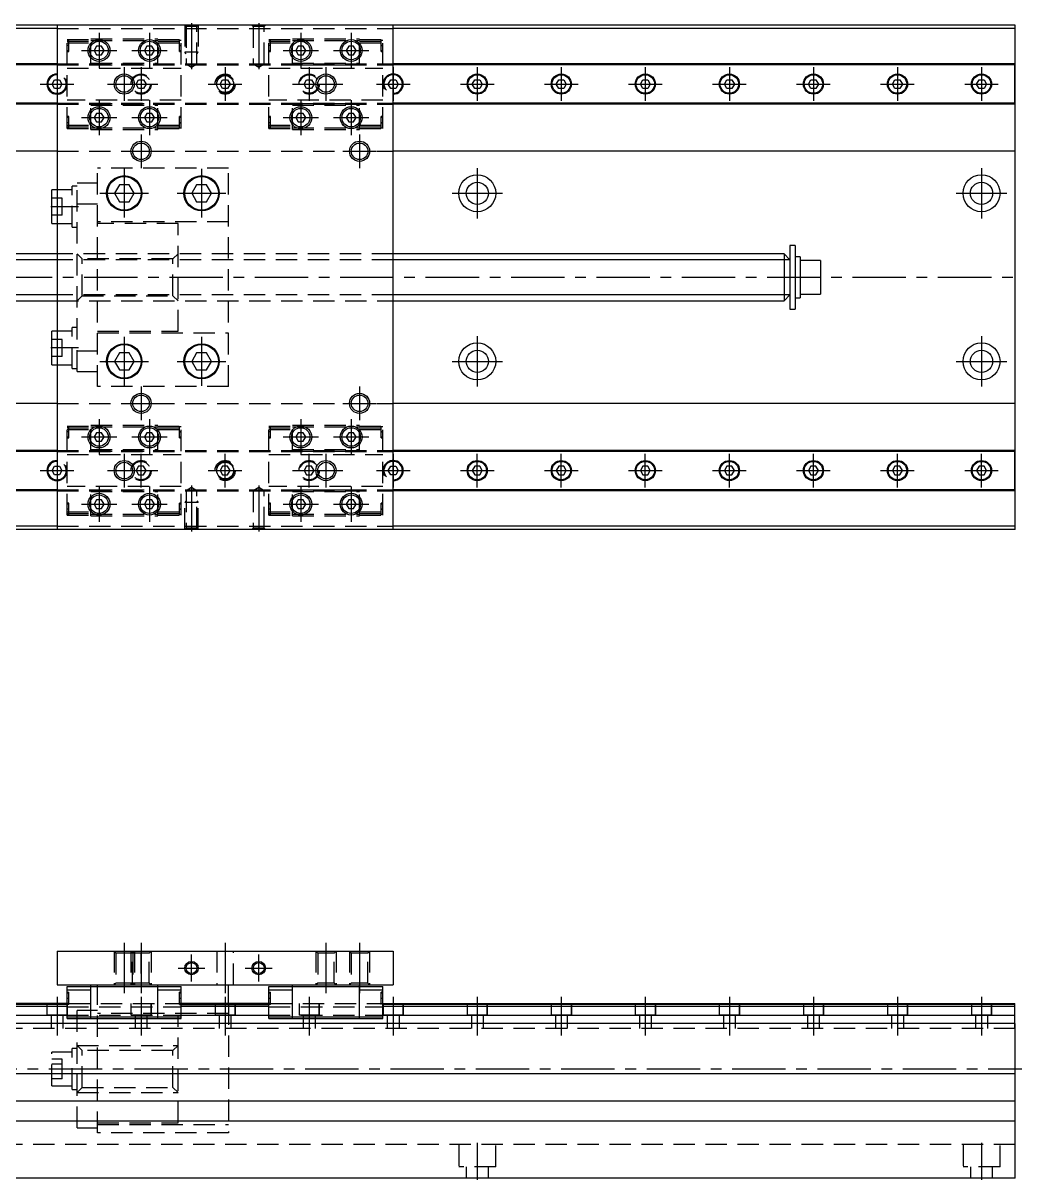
# Model space of a CAD drawing. Extents: x -2 to 808, y -8 to 361.
# Drawn here: x 511 to 808, y 17 to 361.1 of the extents above; entities that cross this region are included whole.
import ezdxf

# ---------------------------------------------------------------- set-up
doc = ezdxf.new("R2010")
doc.units = 0
doc.header["$LTSCALE"] = 0.5
doc.linetypes.add('CENTER', pattern=[50.8, 31.75, -6.35, 6.35, -6.35])
doc.linetypes.add('DASHED', pattern=[19.05, 12.7, -6.35])
for name, color, linetype in [('MSM_CENTER', 1, 'CENTER'), ('MSM_CONTINUOUS', 7, 'CONTINUOUS'), ('MSM_DASHED', 4, 'DASHED'), ('MSM_NARROW', 5, 'CONTINUOUS')]:
    doc.layers.add(name, color=color, linetype=linetype)

msp = doc.modelspace()

# ---------------------------------------------------------------- linework, layer by layer
at = {"layer": 'MSM_CENTER'}
for p, q in [((533.54, 358.27), (533.54, 347.77)), ((548.54, 358.27), (548.54, 347.77)), ((561.04, 361.14), (561.04, 347.46)), ((581.04, 361.14), (581.04, 347.46)), ((593.54, 358.27), (593.54, 347.77)), ((608.54, 358.27), (608.54, 347.77)), ((524.62, 354.52), (524.07, 354.52)), ((558.02, 354.52), (557.47, 354.52)), ((584.62, 354.52), (584.07, 354.52)), ((618.02, 354.52), (617.47, 354.52)), ((528.29, 353.02), (538.79, 353.02)), ((543.29, 353.02), (553.79, 353.02)), ((588.29, 353.02), (598.79, 353.02)), ((603.29, 353.02), (613.79, 353.02)), ((521.04, 348.02), (521.04, 338.02)), ((541.04, 348.02), (541.04, 338.02)), ((546.04, 348.02), (546.04, 338.02)), ((571.04, 348.02), (571.04, 338.02)), ((596.04, 348.02), (596.04, 338.02)), ((601.04, 348.02), (601.04, 338.02)), ((621.04, 348.02), (621.04, 338.02)), ((646.04, 348.02), (646.04, 338.02)), ((671.04, 348.02), (671.04, 338.02)), ((696.04, 348.02), (696.04, 338.02)), ((721.04, 348.02), (721.04, 338.02)), ((746.04, 348.02), (746.04, 338.02)), ((771.04, 348.02), (771.04, 338.02)), ((796.04, 348.02), (796.04, 338.02)), ((516.04, 343.02), (526.04, 343.02)), ((536.04, 343.02), (551.04, 343.02)), ((566.04, 343.02), (576.04, 343.02)), ((591.04, 343.02), (606.04, 343.02)), ((616.04, 343.02), (626.04, 343.02)), ((641.04, 343.02), (651.04, 343.02)), ((666.04, 343.02), (676.04, 343.02)), ((691.04, 343.02), (701.04, 343.02)), ((716.04, 343.02), (726.04, 343.02)), ((741.04, 343.02), (751.04, 343.02)), ((766.04, 343.02), (776.04, 343.02)), ((791.04, 343.02), (801.04, 343.02)), ((533.54, 338.27), (533.54, 327.77)), ((548.54, 338.27), (548.54, 327.77)), ((593.54, 338.27), (593.54, 327.77)), ((608.54, 338.27), (608.54, 327.77)), ((524.62, 331.52), (524.07, 331.52)), ((528.29, 333.02), (538.79, 333.02)), ((543.29, 333.02), (553.79, 333.02)), ((558.02, 331.52), (557.47, 331.52)), ((584.62, 331.52), (584.07, 331.52)), ((588.29, 333.02), (598.79, 333.02)), ((603.29, 333.02), (613.79, 333.02)), ((618.02, 331.52), (617.47, 331.52)), ((546.04, 328.02), (546.04, 318.02)), ((611.04, 328.02), (611.04, 318.02)), ((541.04, 323.02), (551.04, 323.02)), ((606.04, 323.02), (616.04, 323.02)), ((541.04, 317.77), (541.04, 303.27)), ((564.04, 317.77), (564.04, 303.27)), ((646.04, 318.02), (646.04, 303.02)), ((796.04, 318.02), (796.04, 303.02)), ((533.79, 310.52), (548.29, 310.52)), ((556.79, 310.52), (571.29, 310.52)), ((638.54, 310.52), (653.54, 310.52)), ((788.54, 310.52), (803.54, 310.52)), ((527.42, 306.52), (519.17, 306.52)), ((224.29, 285.52), (808.04, 285.52)), ((541.04, 267.77), (541.04, 253.27)), ((564.04, 267.77), (564.04, 253.27)), ((646.04, 268.02), (646.04, 253.02)), ((796.04, 268.02), (796.04, 253.02)), ((527.42, 264.52), (519.17, 264.52)), ((533.79, 260.52), (548.29, 260.52)), ((556.79, 260.52), (571.29, 260.52)), ((638.54, 260.52), (653.54, 260.52)), ((788.54, 260.52), (803.54, 260.52)), ((546.04, 253.02), (546.04, 243.02)), ((611.04, 253.02), (611.04, 243.02)), ((541.04, 248.02), (551.04, 248.02)), ((606.04, 248.02), (616.04, 248.02)), ((533.54, 243.27), (533.54, 232.77)), ((548.54, 243.27), (548.54, 232.77)), ((593.54, 243.27), (593.54, 232.77)), ((608.54, 243.27), (608.54, 232.77)), ((524.62, 239.52), (524.07, 239.52)), ((528.29, 238.02), (538.79, 238.02)), ((543.29, 238.02), (553.79, 238.02)), ((558.02, 239.52), (557.47, 239.52)), ((584.62, 239.52), (584.07, 239.52)), ((588.29, 238.02), (598.79, 238.02)), ((603.29, 238.02), (613.79, 238.02)), ((618.02, 239.52), (617.47, 239.52)), ((521.04, 233.02), (521.04, 223.02)), ((541.04, 233.02), (541.04, 223.02)), ((546.04, 223.02), (546.04, 233.02)), ((571.04, 223.02), (571.04, 233.02)), ((596.04, 223.02), (596.04, 233.02)), ((601.04, 233.02), (601.04, 223.02)), ((621.04, 233.02), (621.04, 223.02)), ((646.04, 223.02), (646.04, 233.02)), ((671.04, 223.02), (671.04, 233.02)), ((696.04, 223.02), (696.04, 233.02)), ((721.04, 223.02), (721.04, 233.02)), ((746.04, 223.02), (746.04, 233.02)), ((771.04, 223.02), (771.04, 233.02)), ((796.04, 223.02), (796.04, 233.02)), ((516.04, 228.02), (526.04, 228.02)), ((536.04, 228.02), (551.04, 228.02)), ((566.04, 228.02), (576.04, 228.02)), ((591.04, 228.02), (606.04, 228.02)), ((616.04, 228.02), (626.04, 228.02)), ((641.04, 228.02), (651.04, 228.02)), ((666.04, 228.02), (676.04, 228.02)), ((691.04, 228.02), (701.04, 228.02)), ((716.04, 228.02), (726.04, 228.02)), ((741.04, 228.02), (751.04, 228.02)), ((766.04, 228.02), (776.04, 228.02)), ((791.04, 228.02), (801.04, 228.02)), ((533.54, 223.27), (533.54, 212.77)), ((548.54, 223.27), (548.54, 212.77)), ((561.04, 223.58), (561.04, 209.9)), ((581.04, 223.58), (581.04, 209.9)), ((593.54, 223.27), (593.54, 212.77)), ((608.54, 223.27), (608.54, 212.77)), ((528.29, 218.02), (538.79, 218.02)), ((543.29, 218.02), (553.79, 218.02)), ((588.29, 218.02), (598.79, 218.02)), ((603.29, 218.02), (613.79, 218.02)), ((524.62, 216.52), (524.07, 216.52)), ((558.02, 216.52), (557.47, 216.52)), ((584.62, 216.52), (584.07, 216.52)), ((618.02, 216.52), (617.47, 216.52)), ((541.04, 87.5), (541.04, 72.5)), ((546.04, 87.5), (546.04, 72.5)), ((571.04, 87.5), (571.04, 72.5)), ((601.04, 87.5), (601.04, 72.5)), ((611.04, 87.5), (611.04, 72.5)), ((561.04, 76), (561.04, 84)), ((581.04, 76), (581.04, 84)), ((557.04, 80), (565.04, 80)), ((577.04, 80), (585.04, 80)), ((521.04, 71.5), (521.04, 60)), ((524.62, 71), (524.07, 71)), ((546.04, 71.5), (546.04, 60)), ((558.02, 71), (557.47, 71)), ((571.04, 71.5), (571.04, 60)), ((584.62, 71), (584.07, 71)), ((596.04, 71.5), (596.04, 60)), ((618.02, 71), (617.47, 71)), ((621.04, 71.5), (621.04, 60)), ((646.04, 71.5), (646.04, 60)), ((671.04, 71.5), (671.04, 60)), ((696.04, 71.5), (696.04, 60)), ((721.04, 71.5), (721.04, 60)), ((746.04, 71.5), (746.04, 60)), ((771.04, 71.5), (771.04, 60)), ((796.04, 71.5), (796.04, 60)), ((264.64, 50), (808.04, 50)), ((646.04, 28), (646.04, 17)), ((796.04, 28), (796.04, 17))]:
    msp.add_line(p, q, dxfattribs=at)
at = {"layer": 'MSM_CONTINUOUS'}
for p, q in [((521.04, 359.52), (336.04, 359.52)), ((806.04, 360.52), (336.09, 360.52)), ((521.04, 360.52), (521.04, 210.52)), ((621.04, 210.52), (621.04, 360.52)), ((806.04, 359.52), (621.04, 359.52)), ((806.04, 210.52), (806.04, 360.52)), ((532.8, 354.3), (532.06, 353.02)), ((532.06, 353.02), (532.8, 351.74)), ((534.28, 354.3), (532.8, 354.3)), ((532.8, 351.74), (534.28, 351.74)), ((535.02, 353.02), (534.28, 354.3)), ((534.28, 351.74), (535.02, 353.02)), ((547.8, 354.3), (547.06, 353.02)), ((547.06, 353.02), (547.8, 351.74)), ((549.28, 354.3), (547.8, 354.3)), ((547.8, 351.74), (549.28, 351.74)), ((550.02, 353.02), (549.28, 354.3)), ((549.28, 351.74), (550.02, 353.02)), ((592.8, 354.3), (592.06, 353.02)), ((592.06, 353.02), (592.8, 351.74)), ((594.28, 354.3), (592.8, 354.3)), ((592.8, 351.74), (594.28, 351.74)), ((595.02, 353.02), (594.28, 354.3)), ((594.28, 351.74), (595.02, 353.02)), ((607.8, 354.3), (607.06, 353.02)), ((607.06, 353.02), (607.8, 351.74)), ((609.28, 354.3), (607.8, 354.3)), ((607.8, 351.74), (609.28, 351.74)), ((610.02, 353.02), (609.28, 354.3)), ((609.28, 351.74), (610.02, 353.02)), ((521.04, 349.02), (336.04, 349.02)), ((521.04, 348.72), (336.04, 348.72)), ((806.04, 349.02), (621.04, 349.02)), ((805.99, 348.72), (621.04, 348.72)), ((805.99, 337.02), (805.99, 349.02)), ((519.56, 343.02), (520.3, 344.3)), ((520.3, 344.3), (521.04, 344.3)), ((569.56, 343.02), (570.3, 344.3)), ((570.3, 344.3), (571.78, 344.3)), ((571.78, 344.3), (572.52, 343.02)), ((621.04, 344.3), (621.78, 344.3)), ((621.78, 344.3), (622.52, 343.02)), ((644.56, 343.02), (645.3, 344.3)), ((645.3, 344.3), (646.78, 344.3)), ((646.78, 344.3), (647.52, 343.02)), ((669.56, 343.02), (670.3, 344.3)), ((670.3, 344.3), (671.78, 344.3)), ((671.78, 344.3), (672.52, 343.02)), ((694.56, 343.02), (695.3, 344.3)), ((695.3, 344.3), (696.78, 344.3)), ((696.78, 344.3), (697.52, 343.02)), ((719.56, 343.02), (720.3, 344.3)), ((720.3, 344.3), (721.78, 344.3)), ((721.78, 344.3), (722.52, 343.02)), ((744.56, 343.02), (745.3, 344.3)), ((745.3, 344.3), (746.78, 344.3)), ((746.78, 344.3), (747.52, 343.02)), ((769.56, 343.02), (770.3, 344.3)), ((770.3, 344.3), (771.78, 344.3)), ((771.78, 344.3), (772.52, 343.02)), ((794.56, 343.02), (795.3, 344.3)), ((795.3, 344.3), (796.78, 344.3)), ((796.78, 344.3), (797.52, 343.02)), ((520.3, 341.74), (519.56, 343.02)), ((521.04, 341.74), (520.3, 341.74)), ((570.3, 341.74), (569.56, 343.02)), ((571.78, 341.74), (570.3, 341.74)), ((572.52, 343.02), (571.78, 341.74)), ((621.78, 341.74), (621.04, 341.74)), ((622.52, 343.02), (621.78, 341.74)), ((645.3, 341.74), (644.56, 343.02)), ((646.78, 341.74), (645.3, 341.74)), ((647.52, 343.02), (646.78, 341.74)), ((670.3, 341.74), (669.56, 343.02)), ((671.78, 341.74), (670.3, 341.74)), ((672.52, 343.02), (671.78, 341.74)), ((695.3, 341.74), (694.56, 343.02)), ((696.78, 341.74), (695.3, 341.74)), ((697.52, 343.02), (696.78, 341.74)), ((720.3, 341.74), (719.56, 343.02)), ((721.78, 341.74), (720.3, 341.74)), ((722.52, 343.02), (721.78, 341.74)), ((745.3, 341.74), (744.56, 343.02)), ((746.78, 341.74), (745.3, 341.74)), ((747.52, 343.02), (746.78, 341.74)), ((770.3, 341.74), (769.56, 343.02)), ((771.78, 341.74), (770.3, 341.74)), ((772.52, 343.02), (771.78, 341.74)), ((795.3, 341.74), (794.56, 343.02)), ((796.78, 341.74), (795.3, 341.74)), ((797.52, 343.02), (796.78, 341.74)), ((521.04, 337.32), (336.04, 337.32)), ((805.99, 337.32), (621.04, 337.32)), ((521.04, 337.02), (336.04, 337.02)), ((532.8, 334.3), (532.06, 333.02)), ((534.28, 334.3), (532.8, 334.3)), ((535.02, 333.02), (534.28, 334.3)), ((547.8, 334.3), (547.06, 333.02)), ((549.28, 334.3), (547.8, 334.3)), ((550.02, 333.02), (549.28, 334.3)), ((592.8, 334.3), (592.06, 333.02)), ((594.28, 334.3), (592.8, 334.3)), ((595.02, 333.02), (594.28, 334.3)), ((607.8, 334.3), (607.06, 333.02)), ((609.28, 334.3), (607.8, 334.3)), ((610.02, 333.02), (609.28, 334.3)), ((805.99, 337.02), (621.04, 337.02)), ((532.06, 333.02), (532.8, 331.74)), ((532.8, 331.74), (534.28, 331.74)), ((534.28, 331.74), (535.02, 333.02)), ((547.06, 333.02), (547.8, 331.74)), ((547.8, 331.74), (549.28, 331.74)), ((549.28, 331.74), (550.02, 333.02)), ((592.06, 333.02), (592.8, 331.74)), ((592.8, 331.74), (594.28, 331.74)), ((594.28, 331.74), (595.02, 333.02)), ((607.06, 333.02), (607.8, 331.74)), ((607.8, 331.74), (609.28, 331.74)), ((609.28, 331.74), (610.02, 333.02)), ((521.04, 323.02), (336.04, 323.02)), ((806.04, 323.02), (621.04, 323.02)), ((519.54, 301.52), (519.54, 311.52)), ((521.04, 311.52), (519.54, 311.52)), ((539.58, 313.06), (538.11, 310.52)), ((538.11, 310.52), (539.58, 307.98)), ((542.51, 313.06), (539.58, 313.06)), ((543.97, 310.52), (542.51, 313.06)), ((542.51, 307.98), (543.97, 310.52)), ((562.58, 313.06), (561.11, 310.52)), ((561.11, 310.52), (562.58, 307.98)), ((565.51, 313.06), (562.58, 313.06)), ((566.97, 310.52), (565.51, 313.06)), ((565.51, 307.98), (566.97, 310.52)), ((539.58, 307.98), (542.51, 307.98)), ((562.58, 307.98), (565.51, 307.98)), ((519.54, 301.52), (521.04, 301.52)), ((739.04, 295.02), (739.04, 276.02)), ((740.64, 295.02), (739.04, 295.02)), ((740.64, 295.02), (740.64, 276.02)), ((521.04, 292.52), (336.04, 292.52)), ((737.29, 292.52), (621.04, 292.52)), ((739.04, 290.77), (737.29, 292.52)), ((737.29, 292.52), (737.29, 278.52)), ((742.14, 291.62), (740.64, 291.62)), ((742.14, 291.62), (742.14, 279.42)), ((748.14, 290.52), (742.14, 290.52)), ((748.14, 290.52), (748.14, 280.52)), ((737.29, 278.52), (739.04, 280.27)), ((740.64, 279.42), (742.14, 279.42)), ((742.14, 280.52), (748.14, 280.52)), ((336.04, 278.52), (521.04, 278.52)), ((621.04, 278.52), (737.29, 278.52)), ((739.04, 276.02), (740.64, 276.02)), ((521.04, 269.52), (519.54, 269.52)), ((519.54, 259.52), (519.54, 269.52)), ((539.58, 263.06), (538.11, 260.52)), ((542.51, 263.06), (539.58, 263.06)), ((543.97, 260.52), (542.51, 263.06)), ((562.58, 263.06), (561.11, 260.52)), ((565.51, 263.06), (562.58, 263.06)), ((566.97, 260.52), (565.51, 263.06)), ((519.54, 259.52), (521.04, 259.52)), ((538.11, 260.52), (539.58, 257.98)), ((542.51, 257.98), (543.97, 260.52)), ((561.11, 260.52), (562.58, 257.98)), ((565.51, 257.98), (566.97, 260.52)), ((539.58, 257.98), (542.51, 257.98)), ((562.58, 257.98), (565.51, 257.98)), ((521.04, 248.02), (336.04, 248.02)), ((806.04, 248.02), (621.04, 248.02)), ((532.8, 239.3), (532.06, 238.02)), ((532.06, 238.02), (532.8, 236.74)), ((534.28, 239.3), (532.8, 239.3)), ((535.02, 238.02), (534.28, 239.3)), ((534.28, 236.74), (535.02, 238.02)), ((547.8, 239.3), (547.06, 238.02)), ((547.06, 238.02), (547.8, 236.74)), ((549.28, 239.3), (547.8, 239.3)), ((550.02, 238.02), (549.28, 239.3)), ((549.28, 236.74), (550.02, 238.02)), ((592.8, 239.3), (592.06, 238.02)), ((592.06, 238.02), (592.8, 236.74)), ((594.28, 239.3), (592.8, 239.3)), ((595.02, 238.02), (594.28, 239.3)), ((594.28, 236.74), (595.02, 238.02)), ((607.8, 239.3), (607.06, 238.02)), ((607.06, 238.02), (607.8, 236.74)), ((609.28, 239.3), (607.8, 239.3)), ((610.02, 238.02), (609.28, 239.3)), ((609.28, 236.74), (610.02, 238.02)), ((521.04, 234.02), (336.04, 234.02)), ((532.8, 236.74), (534.28, 236.74)), ((547.8, 236.74), (549.28, 236.74)), ((592.8, 236.74), (594.28, 236.74)), ((607.8, 236.74), (609.28, 236.74)), ((805.99, 234.02), (621.04, 234.02)), ((805.99, 222.02), (805.99, 234.02)), ((521.04, 233.72), (336.04, 233.72)), ((805.99, 233.72), (621.04, 233.72)), ((519.56, 228.02), (520.3, 229.3)), ((520.3, 226.74), (519.56, 228.02)), ((520.3, 229.3), (521.04, 229.3)), ((570.3, 229.3), (569.56, 228.02)), ((569.56, 228.02), (570.3, 226.74)), ((571.78, 229.3), (570.3, 229.3)), ((572.52, 228.02), (571.78, 229.3)), ((571.78, 226.74), (572.52, 228.02)), ((621.04, 229.3), (621.78, 229.3)), ((621.78, 229.3), (622.52, 228.02)), ((622.52, 228.02), (621.78, 226.74)), ((645.3, 229.3), (644.56, 228.02)), ((644.56, 228.02), (645.3, 226.74)), ((646.78, 229.3), (645.3, 229.3)), ((647.52, 228.02), (646.78, 229.3)), ((646.78, 226.74), (647.52, 228.02)), ((670.3, 229.3), (669.56, 228.02)), ((669.56, 228.02), (670.3, 226.74)), ((671.78, 229.3), (670.3, 229.3)), ((672.52, 228.02), (671.78, 229.3)), ((671.78, 226.74), (672.52, 228.02)), ((695.3, 229.3), (694.56, 228.02)), ((694.56, 228.02), (695.3, 226.74)), ((696.78, 229.3), (695.3, 229.3)), ((697.52, 228.02), (696.78, 229.3)), ((696.78, 226.74), (697.52, 228.02)), ((720.3, 229.3), (719.56, 228.02)), ((719.56, 228.02), (720.3, 226.74)), ((721.78, 229.3), (720.3, 229.3)), ((722.52, 228.02), (721.78, 229.3)), ((721.78, 226.74), (722.52, 228.02)), ((745.3, 229.3), (744.56, 228.02)), ((744.56, 228.02), (745.3, 226.74)), ((746.78, 229.3), (745.3, 229.3)), ((747.52, 228.02), (746.78, 229.3)), ((746.78, 226.74), (747.52, 228.02)), ((770.3, 229.3), (769.56, 228.02)), ((769.56, 228.02), (770.3, 226.74)), ((771.78, 229.3), (770.3, 229.3)), ((772.52, 228.02), (771.78, 229.3)), ((771.78, 226.74), (772.52, 228.02)), ((795.3, 229.3), (794.56, 228.02)), ((794.56, 228.02), (795.3, 226.74)), ((796.78, 229.3), (795.3, 229.3)), ((797.52, 228.02), (796.78, 229.3)), ((796.78, 226.74), (797.52, 228.02)), ((521.04, 226.74), (520.3, 226.74)), ((570.3, 226.74), (571.78, 226.74)), ((621.78, 226.74), (621.04, 226.74)), ((645.3, 226.74), (646.78, 226.74)), ((670.3, 226.74), (671.78, 226.74)), ((695.3, 226.74), (696.78, 226.74)), ((720.3, 226.74), (721.78, 226.74)), ((745.3, 226.74), (746.78, 226.74)), ((770.3, 226.74), (771.78, 226.74)), ((795.3, 226.74), (796.78, 226.74)), ((521.04, 222.32), (336.04, 222.32)), ((521.04, 222.02), (336.04, 222.02)), ((805.99, 222.32), (621.04, 222.32)), ((806.04, 222.02), (621.04, 222.02)), ((532.8, 219.3), (532.06, 218.02)), ((532.06, 218.02), (532.8, 216.74)), ((534.28, 219.3), (532.8, 219.3)), ((535.02, 218.02), (534.28, 219.3)), ((534.28, 216.74), (535.02, 218.02)), ((547.8, 219.3), (547.06, 218.02)), ((547.06, 218.02), (547.8, 216.74)), ((549.28, 219.3), (547.8, 219.3)), ((550.02, 218.02), (549.28, 219.3)), ((549.28, 216.74), (550.02, 218.02)), ((592.8, 219.3), (592.06, 218.02)), ((592.06, 218.02), (592.8, 216.74)), ((594.28, 219.3), (592.8, 219.3)), ((595.02, 218.02), (594.28, 219.3)), ((594.28, 216.74), (595.02, 218.02)), ((607.8, 219.3), (607.06, 218.02)), ((607.06, 218.02), (607.8, 216.74)), ((609.28, 219.3), (607.8, 219.3)), ((610.02, 218.02), (609.28, 219.3)), ((609.28, 216.74), (610.02, 218.02)), ((532.8, 216.74), (534.28, 216.74)), ((547.8, 216.74), (549.28, 216.74)), ((592.8, 216.74), (594.28, 216.74)), ((607.8, 216.74), (609.28, 216.74)), ((521.04, 211.52), (336.04, 211.52)), ((806.04, 210.52), (336.09, 210.52)), ((806.04, 211.52), (621.04, 211.52)), ((521.04, 85), (521.04, 75)), ((521.04, 85), (621.04, 85)), ((621.04, 85), (621.04, 75)), ((521.04, 75), (621.04, 75)), ((524.09, 74.5), (557.99, 74.5)), ((524.09, 65), (524.09, 74.5)), ((524.09, 73.5), (531.09, 73.5)), ((524.09, 72.8), (524.59, 72.8)), ((524.59, 72.5), (524.09, 72.5)), ((524.59, 69.2), (524.59, 72.8)), ((531.09, 65), (531.09, 75)), ((550.99, 65), (550.99, 75)), ((550.99, 73.5), (557.99, 73.5)), ((557.49, 69.2), (557.49, 72.8)), ((557.99, 72.8), (557.49, 72.8)), ((557.99, 72.5), (557.49, 72.5)), ((557.99, 65), (557.99, 74.5)), ((572.04, 69.5), (572.04, 75)), ((584.09, 65), (584.09, 74.5)), ((584.09, 74.5), (617.99, 74.5)), ((584.09, 73.5), (591.09, 73.5)), ((584.09, 72.8), (584.59, 72.8)), ((584.59, 72.5), (584.09, 72.5)), ((584.59, 69.2), (584.59, 72.8)), ((591.09, 65), (591.09, 75)), ((610.99, 65), (610.99, 75)), ((610.99, 73.5), (617.99, 73.5)), ((617.99, 72.8), (617.49, 72.8)), ((617.49, 69.2), (617.49, 72.8)), ((617.99, 72.5), (617.49, 72.5)), ((617.99, 65), (617.99, 74.5)), ((524.59, 69.5), (336.04, 69.5)), ((524.59, 69.2), (336.04, 69.2)), ((524.59, 69.2), (524.09, 69.2)), ((584.59, 69.5), (557.49, 69.5)), ((557.49, 69.2), (584.09, 69.2)), ((557.49, 69.2), (557.99, 69.2)), ((584.59, 69.2), (584.09, 69.2)), ((617.49, 69.5), (805.99, 69.5)), ((805.99, 69.2), (617.99, 69.2)), ((805.99, 63.5), (805.99, 69.5)), ((524.09, 68.55), (336.04, 68.55)), ((524.09, 65.95), (336.04, 65.95)), ((524.09, 65.5), (557.99, 65.5)), ((584.09, 68.55), (557.99, 68.55)), ((584.09, 65.95), (557.99, 65.95)), ((584.09, 65.5), (617.99, 65.5)), ((805.99, 68.55), (617.99, 68.55)), ((805.99, 65.95), (617.99, 65.95)), ((806.04, 63.5), (336.04, 63.5)), ((524.09, 65), (557.99, 65)), ((584.09, 65), (617.99, 65)), ((806.04, 17.5), (806.04, 63.5)), ((806.04, 48.5), (336.04, 48.5)), ((336.04, 40.5), (806.04, 40.5)), ((806.04, 34.5), (336.04, 34.5)), ((806.04, 17.5), (336.04, 17.5))]:
    msp.add_line(p, q, dxfattribs=at)
for centre, radius in [((533.54, 353.02), 3.25), ((533.54, 353.02), 2.75), ((548.54, 353.02), 3.25), ((548.54, 353.02), 2.75), ((593.54, 353.02), 3.25), ((593.54, 353.02), 2.75), ((608.54, 353.02), 3.25), ((608.54, 353.02), 2.75), ((541.04, 343.02), 2.46), ((571.04, 343.02), 2.5), ((601.04, 343.02), 2.46), ((646.04, 343.02), 3), ((646.04, 343.02), 2.75), ((671.04, 343.02), 3), ((671.04, 343.02), 2.75), ((696.04, 343.02), 3), ((696.04, 343.02), 2.75), ((721.04, 343.02), 3), ((721.04, 343.02), 2.75), ((746.04, 343.02), 3), ((746.04, 343.02), 2.75), ((771.04, 343.02), 3), ((771.04, 343.02), 2.75), ((796.04, 343.02), 3), ((796.04, 343.02), 2.75), ((533.54, 333.02), 3.25), ((533.54, 333.02), 2.75), ((548.54, 333.02), 3.25), ((548.54, 333.02), 2.75), ((593.54, 333.02), 3.25), ((593.54, 333.02), 2.75), ((608.54, 333.02), 3.25), ((608.54, 333.02), 2.75), ((546.04, 323.02), 2.46), ((611.04, 323.02), 2.46), ((541.04, 310.52), 5.25), ((541.04, 310.52), 5), ((564.04, 310.52), 5.25), ((564.04, 310.52), 5), ((646.04, 310.52), 5.5), ((646.04, 310.52), 3.3), ((796.04, 310.52), 5.5), ((796.04, 310.52), 3.3), ((541.04, 260.52), 5.25), ((541.04, 260.52), 5), ((564.04, 260.52), 5.25), ((564.04, 260.52), 5), ((646.04, 260.52), 5.5), ((796.04, 260.52), 5.5), ((646.04, 260.52), 3.3), ((796.04, 260.52), 3.3), ((546.04, 248.02), 2.46), ((611.04, 248.02), 2.46), ((533.54, 238.02), 3.25), ((548.54, 238.02), 3.25), ((593.54, 238.02), 3.25), ((608.54, 238.02), 3.25), ((533.54, 238.02), 2.75), ((548.54, 238.02), 2.75), ((593.54, 238.02), 2.75), ((608.54, 238.02), 2.75), ((646.04, 228.02), 3), ((646.04, 228.02), 2.75), ((671.04, 228.02), 3), ((671.04, 228.02), 2.75), ((696.04, 228.02), 3), ((696.04, 228.02), 2.75), ((721.04, 228.02), 3), ((721.04, 228.02), 2.75), ((746.04, 228.02), 3), ((746.04, 228.02), 2.75), ((771.04, 228.02), 3), ((771.04, 228.02), 2.75), ((796.04, 228.02), 3), ((796.04, 228.02), 2.75), ((541.04, 228.02), 2.46), ((571.04, 228.02), 2.5), ((601.04, 228.02), 2.46), ((533.54, 218.02), 3.25), ((533.54, 218.02), 2.75), ((548.54, 218.02), 3.25), ((548.54, 218.02), 2.75), ((593.54, 218.02), 3.25), ((593.54, 218.02), 2.75), ((608.54, 218.02), 3.25), ((608.54, 218.02), 2.75), ((561.04, 80), 1.62), ((581.04, 80), 1.62)]:
    msp.add_circle(centre, radius, dxfattribs=at)
for centre, radius, start, end in [((521.04, 343.02), 3, 90, 270), ((521.04, 343.02), 2.75, 90, 270), ((621.04, 343.02), 3, 270, 90), ((621.04, 343.02), 2.75, 270, 90), ((521.04, 228.02), 3, 90, 270), ((521.04, 228.02), 2.75, 90, 270), ((621.04, 228.02), 3, 270, 90), ((621.04, 228.02), 2.75, 270, 90)]:
    msp.add_arc(centre, radius, start, end, dxfattribs=at)
at = {"layer": 'MSM_DASHED'}
for p, q in [((521.04, 359.52), (621.04, 359.52)), ((559.04, 360.52), (559.42, 360.14)), ((559.04, 360.52), (559.04, 352.52)), ((559.42, 360.14), (559.42, 349.02)), ((562.66, 360.14), (559.42, 360.14)), ((562.66, 360.14), (563.04, 360.52)), ((562.66, 349.02), (562.66, 360.14)), ((563.04, 360.52), (563.04, 352.52)), ((579.04, 360.52), (579.42, 360.14)), ((579.42, 360.14), (579.42, 349.02)), ((582.66, 360.14), (579.42, 360.14)), ((582.66, 360.14), (583.04, 360.52)), ((582.66, 349.02), (582.66, 360.14)), ((524.09, 329.77), (524.09, 356.27)), ((524.09, 356.27), (531.09, 356.27)), ((524.59, 356.02), (524.09, 356.02)), ((524.09, 355.77), (531.09, 355.77)), ((524.09, 355.27), (531.09, 355.27)), ((524.59, 354.52), (524.09, 354.52)), ((524.59, 352.72), (524.59, 356.27)), ((531.09, 356.52), (550.99, 356.52)), ((531.09, 348.77), (531.09, 356.52)), ((531.09, 356.02), (550.99, 356.02)), ((550.99, 348.77), (550.99, 356.52)), ((550.99, 356.27), (557.99, 356.27)), ((550.99, 355.77), (557.99, 355.77)), ((550.99, 355.27), (557.99, 355.27)), ((557.49, 352.72), (557.49, 356.27)), ((557.99, 356.02), (557.49, 356.02)), ((557.49, 354.52), (557.99, 354.52)), ((557.99, 329.77), (557.99, 356.27)), ((584.09, 356.27), (591.09, 356.27)), ((584.09, 329.77), (584.09, 356.27)), ((584.59, 356.02), (584.09, 356.02)), ((584.09, 355.77), (591.09, 355.77)), ((584.09, 355.27), (591.09, 355.27)), ((584.59, 354.52), (584.09, 354.52)), ((584.59, 352.72), (584.59, 356.27)), ((591.09, 356.52), (610.99, 356.52)), ((591.09, 348.77), (591.09, 356.52)), ((591.09, 356.02), (610.99, 356.02)), ((610.99, 348.77), (610.99, 356.52)), ((610.99, 356.27), (617.99, 356.27)), ((610.99, 355.77), (617.99, 355.77)), ((610.99, 355.27), (617.99, 355.27)), ((617.49, 352.72), (617.49, 356.27)), ((617.99, 356.02), (617.49, 356.02)), ((617.49, 354.52), (617.99, 354.52)), ((617.99, 329.77), (617.99, 356.27)), ((524.09, 353.02), (524.59, 353.02)), ((524.09, 352.72), (524.59, 352.72)), ((557.49, 353.02), (557.99, 353.02)), ((557.49, 352.72), (557.99, 352.72)), ((563.04, 352.52), (559.04, 352.52)), ((559.42, 352.02), (559.04, 352.52)), ((562.66, 352.02), (563.04, 352.52)), ((584.09, 353.02), (584.59, 353.02)), ((584.09, 352.72), (584.59, 352.72)), ((617.49, 353.02), (617.99, 353.02)), ((617.49, 352.72), (617.99, 352.72)), ((521.04, 349.02), (621.04, 349.02)), ((521.04, 348.72), (621.04, 348.72)), ((524.09, 347.77), (557.99, 347.77)), ((531.09, 349.27), (550.99, 349.27)), ((531.09, 348.77), (550.99, 348.77)), ((559.42, 349.02), (561.04, 348.09)), ((561.04, 348.09), (562.66, 349.02)), ((579.42, 349.02), (581.04, 348.09)), ((581.04, 348.09), (582.66, 349.02)), ((584.09, 347.77), (617.99, 347.77)), ((591.09, 349.27), (610.99, 349.27)), ((591.09, 348.77), (610.99, 348.77)), ((521.04, 346.17), (521.04, 339.87)), ((521.04, 344.3), (521.78, 344.3)), ((521.78, 344.3), (522.52, 343.02)), ((544.56, 343.02), (545.3, 344.3)), ((545.3, 344.3), (546.78, 344.3)), ((546.78, 344.3), (547.52, 343.02)), ((594.56, 343.02), (595.3, 344.3)), ((595.3, 344.3), (596.78, 344.3)), ((596.78, 344.3), (597.52, 343.02)), ((619.56, 343.02), (620.3, 344.3)), ((620.3, 344.3), (621.04, 344.3)), ((521.78, 341.74), (521.04, 341.74)), ((522.52, 343.02), (521.78, 341.74)), ((545.3, 341.74), (544.56, 343.02)), ((546.78, 341.74), (545.3, 341.74)), ((547.52, 343.02), (546.78, 341.74)), ((595.3, 341.74), (594.56, 343.02)), ((596.78, 341.74), (595.3, 341.74)), ((597.52, 343.02), (596.78, 341.74)), ((620.3, 341.74), (619.56, 343.02)), ((621.04, 341.74), (620.3, 341.74)), ((521.04, 337.32), (621.04, 337.32)), ((557.99, 338.27), (524.09, 338.27)), ((531.09, 337.27), (550.99, 337.27)), ((531.09, 329.52), (531.09, 337.27)), ((550.99, 329.52), (550.99, 337.27)), ((617.99, 338.27), (584.09, 338.27)), ((591.09, 337.27), (610.99, 337.27)), ((591.09, 329.52), (591.09, 337.27)), ((610.99, 329.52), (610.99, 337.27)), ((521.04, 337.02), (621.04, 337.02)), ((531.09, 336.77), (550.99, 336.77)), ((591.09, 336.77), (610.99, 336.77)), ((524.59, 333.32), (524.09, 333.32)), ((524.59, 333.02), (524.09, 333.02)), ((524.59, 331.52), (524.09, 331.52)), ((524.09, 330.77), (531.09, 330.77)), ((524.59, 329.77), (524.59, 333.32)), ((550.99, 330.77), (557.99, 330.77)), ((557.49, 329.77), (557.49, 333.32)), ((557.99, 333.32), (557.49, 333.32)), ((557.99, 333.02), (557.49, 333.02)), ((557.49, 331.52), (557.99, 331.52)), ((584.59, 333.32), (584.09, 333.32)), ((584.59, 333.02), (584.09, 333.02)), ((584.59, 331.52), (584.09, 331.52)), ((584.09, 330.77), (591.09, 330.77)), ((584.59, 329.77), (584.59, 333.32)), ((610.99, 330.77), (617.99, 330.77)), ((617.49, 329.77), (617.49, 333.32)), ((617.99, 333.32), (617.49, 333.32)), ((617.99, 333.02), (617.49, 333.02)), ((617.49, 331.52), (617.99, 331.52)), ((524.09, 330.27), (531.09, 330.27)), ((524.09, 330.02), (524.59, 330.02)), ((524.09, 329.77), (531.09, 329.77)), ((531.09, 330.02), (550.99, 330.02)), ((531.09, 329.52), (550.99, 329.52)), ((550.99, 330.27), (557.99, 330.27)), ((550.99, 329.77), (557.99, 329.77)), ((557.49, 330.02), (557.99, 330.02)), ((584.09, 330.27), (591.09, 330.27)), ((584.09, 330.02), (584.59, 330.02)), ((584.09, 329.77), (591.09, 329.77)), ((591.09, 330.02), (610.99, 330.02)), ((591.09, 329.52), (610.99, 329.52)), ((610.99, 330.27), (617.99, 330.27)), ((610.99, 329.77), (617.99, 329.77)), ((617.49, 330.02), (617.99, 330.02)), ((521.04, 323.02), (621.04, 323.02)), ((572.04, 318.02), (533.04, 318.02)), ((533.04, 253.02), (533.04, 318.02)), ((572.04, 253.02), (572.04, 318.02)), ((533.04, 313.52), (527.04, 313.52)), ((527.04, 257.52), (527.04, 313.52)), ((525.54, 311.52), (521.04, 311.52)), ((525.54, 300.42), (525.54, 312.62)), ((527.04, 312.62), (525.54, 312.62)), ((522.54, 309.06), (519.54, 309.06)), ((522.54, 306.52), (519.54, 306.52)), ((522.54, 303.98), (522.54, 309.06)), ((527.04, 307.38), (533.04, 307.38)), ((522.54, 303.98), (519.54, 303.98)), ((521.04, 301.52), (525.54, 301.52)), ((525.54, 300.42), (527.04, 300.42)), ((572.04, 302.02), (533.04, 302.02)), ((557.04, 301.52), (533.04, 301.52)), ((557.04, 269.52), (557.04, 301.52)), ((621.04, 292.52), (521.04, 292.52)), ((621.04, 290.77), (521.04, 290.77)), ((528.54, 291.02), (527.04, 292.52)), ((555.54, 291.02), (528.54, 291.02)), ((528.54, 280.02), (528.54, 291.02)), ((557.04, 292.52), (555.54, 291.02)), ((555.54, 280.02), (555.54, 291.02)), ((621.04, 280.27), (521.04, 280.27)), ((527.04, 278.52), (528.54, 280.02)), ((528.54, 280.02), (555.54, 280.02)), ((555.54, 280.02), (557.04, 278.52)), ((521.04, 278.52), (621.04, 278.52)), ((525.54, 269.52), (521.04, 269.52)), ((525.54, 258.42), (525.54, 270.62)), ((527.04, 270.62), (525.54, 270.62)), ((533.04, 269.52), (557.04, 269.52)), ((533.04, 269.02), (572.04, 269.02)), ((522.54, 267.06), (519.54, 267.06)), ((522.54, 261.98), (522.54, 267.06)), ((522.54, 264.52), (519.54, 264.52)), ((522.54, 261.98), (519.54, 261.98)), ((527.04, 263.66), (533.04, 263.66)), ((521.04, 259.52), (525.54, 259.52)), ((525.54, 258.42), (527.04, 258.42)), ((527.04, 257.52), (533.04, 257.52)), ((572.04, 253.02), (533.04, 253.02)), ((521.04, 248.02), (621.04, 248.02)), ((524.09, 241.27), (531.09, 241.27)), ((524.09, 214.77), (524.09, 241.27)), ((524.59, 241.02), (524.09, 241.02)), ((524.59, 237.72), (524.59, 241.27)), ((531.09, 241.52), (550.99, 241.52)), ((531.09, 233.77), (531.09, 241.52)), ((531.09, 241.02), (550.99, 241.02)), ((550.99, 233.77), (550.99, 241.52)), ((550.99, 241.27), (557.99, 241.27)), ((557.49, 237.72), (557.49, 241.27)), ((557.99, 241.02), (557.49, 241.02)), ((557.99, 214.77), (557.99, 241.27)), ((584.09, 241.27), (591.09, 241.27)), ((584.09, 214.77), (584.09, 241.27)), ((584.59, 241.02), (584.09, 241.02)), ((584.59, 237.72), (584.59, 241.27)), ((591.09, 241.52), (610.99, 241.52)), ((591.09, 233.77), (591.09, 241.52)), ((591.09, 241.02), (610.99, 241.02)), ((610.99, 233.77), (610.99, 241.52)), ((610.99, 241.27), (617.99, 241.27)), ((617.49, 237.72), (617.49, 241.27)), ((617.99, 241.02), (617.49, 241.02)), ((617.99, 214.77), (617.99, 241.27)), ((524.09, 240.77), (531.09, 240.77)), ((524.09, 240.27), (531.09, 240.27)), ((524.59, 239.52), (524.09, 239.52)), ((524.09, 238.02), (524.59, 238.02)), ((524.09, 237.72), (524.59, 237.72)), ((550.99, 240.77), (557.99, 240.77)), ((550.99, 240.27), (557.99, 240.27)), ((557.49, 239.52), (557.99, 239.52)), ((557.49, 238.02), (557.99, 238.02)), ((557.49, 237.72), (557.99, 237.72)), ((584.09, 240.77), (591.09, 240.77)), ((584.09, 240.27), (591.09, 240.27)), ((584.59, 239.52), (584.09, 239.52)), ((584.09, 238.02), (584.59, 238.02)), ((584.09, 237.72), (584.59, 237.72)), ((610.99, 240.77), (617.99, 240.77)), ((610.99, 240.27), (617.99, 240.27)), ((617.49, 239.52), (617.99, 239.52)), ((617.49, 238.02), (617.99, 238.02)), ((617.49, 237.72), (617.99, 237.72)), ((521.04, 234.02), (621.04, 234.02)), ((531.09, 234.27), (550.99, 234.27)), ((591.09, 234.27), (610.99, 234.27)), ((521.04, 233.72), (621.04, 233.72)), ((521.04, 231.17), (521.04, 224.87)), ((524.09, 232.77), (557.99, 232.77)), ((531.09, 233.77), (550.99, 233.77)), ((584.09, 232.77), (617.99, 232.77)), ((591.09, 233.77), (610.99, 233.77)), ((521.04, 229.3), (521.78, 229.3)), ((521.78, 229.3), (522.52, 228.02)), ((522.52, 228.02), (521.78, 226.74)), ((545.3, 229.3), (544.56, 228.02)), ((544.56, 228.02), (545.3, 226.74)), ((546.78, 229.3), (545.3, 229.3)), ((547.52, 228.02), (546.78, 229.3)), ((546.78, 226.74), (547.52, 228.02)), ((595.3, 229.3), (594.56, 228.02)), ((594.56, 228.02), (595.3, 226.74)), ((596.78, 229.3), (595.3, 229.3)), ((597.52, 228.02), (596.78, 229.3)), ((596.78, 226.74), (597.52, 228.02)), ((619.56, 228.02), (620.3, 229.3)), ((620.3, 226.74), (619.56, 228.02)), ((620.3, 229.3), (621.04, 229.3)), ((521.78, 226.74), (521.04, 226.74)), ((545.3, 226.74), (546.78, 226.74)), ((595.3, 226.74), (596.78, 226.74)), ((621.04, 226.74), (620.3, 226.74)), ((521.04, 222.32), (621.04, 222.32)), ((521.04, 222.02), (621.04, 222.02)), ((557.99, 223.27), (524.09, 223.27)), ((531.09, 222.27), (550.99, 222.27)), ((531.09, 214.52), (531.09, 222.27)), ((531.09, 221.77), (550.99, 221.77)), ((550.99, 214.52), (550.99, 222.27)), ((561.04, 222.96), (559.42, 222.02)), ((559.42, 222.02), (559.42, 210.9)), ((562.66, 222.02), (561.04, 222.96)), ((562.66, 210.9), (562.66, 222.02)), ((581.04, 222.96), (579.42, 222.02)), ((579.42, 222.02), (579.42, 210.9)), ((582.66, 222.02), (581.04, 222.96)), ((582.66, 210.9), (582.66, 222.02)), ((617.99, 223.27), (584.09, 223.27)), ((591.09, 214.52), (591.09, 222.27)), ((591.09, 222.27), (610.99, 222.27)), ((591.09, 221.77), (610.99, 221.77)), ((610.99, 214.52), (610.99, 222.27)), ((524.59, 218.32), (524.09, 218.32)), ((524.59, 218.02), (524.09, 218.02)), ((524.59, 214.77), (524.59, 218.32)), ((557.49, 214.77), (557.49, 218.32)), ((557.99, 218.32), (557.49, 218.32)), ((557.99, 218.02), (557.49, 218.02)), ((559.42, 219.02), (559.04, 218.52)), ((563.04, 218.52), (559.04, 218.52)), ((559.04, 210.52), (559.04, 218.52)), ((562.66, 219.02), (563.04, 218.52)), ((563.04, 210.52), (563.04, 218.52)), ((584.59, 218.32), (584.09, 218.32)), ((584.59, 218.02), (584.09, 218.02)), ((584.59, 214.77), (584.59, 218.32)), ((617.49, 214.77), (617.49, 218.32)), ((617.99, 218.32), (617.49, 218.32)), ((617.99, 218.02), (617.49, 218.02)), ((524.59, 216.52), (524.09, 216.52)), ((524.09, 215.77), (531.09, 215.77)), ((524.09, 215.27), (531.09, 215.27)), ((524.09, 215.02), (524.59, 215.02)), ((524.09, 214.77), (531.09, 214.77)), ((531.09, 215.02), (550.99, 215.02)), ((531.09, 214.52), (550.99, 214.52)), ((550.99, 215.77), (557.99, 215.77)), ((550.99, 215.27), (557.99, 215.27)), ((550.99, 214.77), (557.99, 214.77)), ((557.49, 216.52), (557.99, 216.52)), ((557.49, 215.02), (557.99, 215.02)), ((584.59, 216.52), (584.09, 216.52)), ((584.09, 215.77), (591.09, 215.77)), ((584.09, 215.27), (591.09, 215.27)), ((584.09, 215.02), (584.59, 215.02)), ((584.09, 214.77), (591.09, 214.77)), ((591.09, 215.02), (610.99, 215.02)), ((591.09, 214.52), (610.99, 214.52)), ((610.99, 215.77), (617.99, 215.77)), ((610.99, 215.27), (617.99, 215.27)), ((610.99, 214.77), (617.99, 214.77)), ((617.49, 216.52), (617.99, 216.52)), ((617.49, 215.02), (617.99, 215.02)), ((521.04, 211.52), (621.04, 211.52)), ((559.42, 210.9), (559.04, 210.52)), ((562.66, 210.9), (559.42, 210.9)), ((563.04, 210.52), (562.66, 210.9)), ((579.42, 210.9), (579.04, 210.52)), ((582.66, 210.9), (579.42, 210.9)), ((583.04, 210.52), (582.66, 210.9)), ((538.04, 85), (538.58, 84.46)), ((538.04, 85), (538.04, 75)), ((538.58, 84.46), (538.58, 75.54)), ((543.5, 84.46), (538.58, 84.46)), ((543.04, 85), (543.58, 84.46)), ((543.04, 85), (543.04, 75)), ((543.5, 84.46), (544.04, 85)), ((543.5, 75.54), (543.5, 84.46)), ((543.58, 84.46), (543.58, 75.54)), ((548.5, 84.46), (543.58, 84.46)), ((544.04, 85), (544.04, 75)), ((546.04, 78.4), (546.04, 84.4)), ((548.5, 84.46), (549.04, 85)), ((548.5, 75.54), (548.5, 84.46)), ((549.04, 85), (549.04, 75)), ((568.54, 85), (568.54, 75)), ((573.54, 75), (573.54, 85)), ((598.04, 85), (598.58, 84.46)), ((598.04, 85), (598.04, 75)), ((598.58, 84.46), (598.58, 75.54)), ((603.5, 84.46), (598.58, 84.46)), ((603.5, 84.46), (604.04, 85)), ((603.5, 75.54), (603.5, 84.46)), ((604.04, 85), (604.04, 75)), ((608.04, 85), (608.58, 84.46)), ((608.04, 85), (608.04, 75)), ((608.58, 84.46), (608.58, 75.54)), ((613.5, 84.46), (608.58, 84.46)), ((613.5, 84.46), (614.04, 85)), ((613.5, 75.54), (613.5, 84.46)), ((614.04, 85), (614.04, 75)), ((533.04, 31), (533.04, 75)), ((538.58, 75.54), (538.04, 75)), ((543.5, 75.54), (538.58, 75.54)), ((543.58, 75.54), (543.04, 75)), ((544.04, 75), (543.5, 75.54)), ((548.5, 75.54), (543.58, 75.54)), ((549.04, 75), (548.5, 75.54)), ((598.58, 75.54), (598.04, 75)), ((603.5, 75.54), (598.58, 75.54)), ((604.04, 75), (603.5, 75.54)), ((608.58, 75.54), (608.04, 75)), ((613.5, 75.54), (608.58, 75.54)), ((614.04, 75), (613.5, 75.54)), ((518.04, 69.5), (518.04, 66)), ((518.04, 69.5), (518.04, 66)), ((524.04, 66), (524.04, 69.5)), ((524.04, 69.5), (524.04, 66)), ((524.59, 69.5), (557.49, 69.5)), ((543.04, 69.5), (543.04, 66)), ((543.04, 69.5), (543.04, 66)), ((549.04, 66), (549.04, 69.5)), ((549.04, 69.5), (549.04, 66)), ((568.04, 69.5), (568.04, 66)), ((568.04, 69.5), (568.04, 66)), ((572.04, 69.5), (572.04, 31)), ((574.04, 66), (574.04, 69.5)), ((574.04, 69.5), (574.04, 66)), ((584.59, 69.5), (617.49, 69.5)), ((593.04, 69.5), (593.04, 66)), ((593.04, 69.5), (593.04, 66)), ((599.04, 66), (599.04, 69.5)), ((599.04, 69.5), (599.04, 66)), ((618.04, 69.5), (618.04, 66)), ((618.04, 69.5), (618.04, 66)), ((624.04, 66), (624.04, 69.5)), ((624.04, 69.5), (624.04, 66)), ((643.04, 69.5), (643.04, 66)), ((643.04, 69.5), (643.04, 66)), ((649.04, 66), (649.04, 69.5)), ((649.04, 69.5), (649.04, 66)), ((668.04, 69.5), (668.04, 66)), ((668.04, 69.5), (668.04, 66)), ((674.04, 66), (674.04, 69.5)), ((674.04, 69.5), (674.04, 66)), ((693.04, 69.5), (693.04, 66)), ((693.04, 69.5), (693.04, 66)), ((699.04, 66), (699.04, 69.5)), ((699.04, 69.5), (699.04, 66)), ((718.04, 69.5), (718.04, 66)), ((718.04, 69.5), (718.04, 66)), ((724.04, 66), (724.04, 69.5)), ((724.04, 69.5), (724.04, 66)), ((743.04, 69.5), (743.04, 66)), ((743.04, 69.5), (743.04, 66)), ((749.04, 66), (749.04, 69.5)), ((749.04, 69.5), (749.04, 66)), ((768.04, 69.5), (768.04, 66)), ((768.04, 69.5), (768.04, 66)), ((774.04, 66), (774.04, 69.5)), ((774.04, 69.5), (774.04, 66)), ((793.04, 69.5), (793.04, 66)), ((793.04, 69.5), (793.04, 66)), ((799.04, 66), (799.04, 69.5)), ((799.04, 69.5), (799.04, 66)), ((524.04, 66), (518.04, 66)), ((519.29, 66), (519.29, 62)), ((522.79, 66), (522.79, 62)), ((524.09, 68.5), (557.99, 68.5)), ((524.09, 66), (557.99, 66)), ((527.04, 67.5), (533.04, 67.5)), ((527.04, 32.5), (527.04, 67.5)), ((572.04, 66.5), (533.04, 66.5)), ((549.04, 66), (543.04, 66)), ((544.29, 66), (544.29, 62)), ((547.79, 66), (547.79, 62)), ((557.04, 34), (557.04, 66)), ((574.04, 66), (568.04, 66)), ((569.29, 66), (569.29, 62)), ((572.79, 66), (572.79, 62)), ((584.09, 68.5), (617.99, 68.5)), ((584.09, 66), (617.99, 66)), ((599.04, 66), (593.04, 66)), ((594.29, 66), (594.29, 62)), ((597.79, 66), (597.79, 62)), ((624.04, 66), (618.04, 66)), ((619.29, 66), (619.29, 62)), ((622.79, 66), (622.79, 62)), ((649.04, 66), (643.04, 66)), ((644.29, 66), (644.29, 62)), ((647.79, 66), (647.79, 62)), ((674.04, 66), (668.04, 66)), ((669.29, 66), (669.29, 62)), ((672.79, 66), (672.79, 62)), ((699.04, 66), (693.04, 66)), ((694.29, 66), (694.29, 62)), ((697.79, 66), (697.79, 62)), ((724.04, 66), (718.04, 66)), ((719.29, 66), (719.29, 62)), ((722.79, 66), (722.79, 62)), ((749.04, 66), (743.04, 66)), ((744.29, 66), (744.29, 62)), ((747.79, 66), (747.79, 62)), ((774.04, 66), (768.04, 66)), ((769.29, 66), (769.29, 62)), ((772.79, 66), (772.79, 62)), ((799.04, 66), (793.04, 66)), ((794.29, 66), (794.29, 62)), ((797.79, 66), (797.79, 62)), ((806.04, 62), (336.04, 62)), ((805.99, 62), (805.99, 63.5)), ((525.54, 43.9), (525.54, 56.1)), ((527.04, 56.1), (525.54, 56.1)), ((528.54, 55.5), (527.04, 57)), ((527.04, 57), (557.04, 57)), ((555.54, 55.5), (528.54, 55.5)), ((528.54, 44.5), (528.54, 55.5)), ((557.04, 57), (555.54, 55.5)), ((555.54, 44.5), (555.54, 55.5)), ((519.54, 45), (519.54, 55)), ((525.54, 55), (519.54, 55)), ((522.54, 52.93), (519.54, 52.93)), ((522.54, 47.07), (522.54, 52.93)), ((522.54, 51.47), (519.54, 51.47)), ((522.54, 48.53), (519.54, 48.53)), ((522.54, 47.07), (519.54, 47.07)), ((519.54, 45), (525.54, 45)), ((525.54, 43.9), (527.04, 43.9)), ((527.04, 43), (528.54, 44.5)), ((527.04, 43), (557.04, 43)), ((528.54, 44.5), (555.54, 44.5)), ((555.54, 44.5), (557.04, 43)), ((527.04, 32.5), (533.04, 32.5)), ((533.04, 34), (557.04, 34)), ((533.04, 33.5), (572.04, 33.5)), ((572.04, 31), (533.04, 31)), ((806.04, 27.5), (336.04, 27.5)), ((640.54, 27.5), (640.54, 20.9)), ((651.54, 20.9), (651.54, 27.5)), ((790.54, 27.5), (790.54, 20.9)), ((801.54, 20.9), (801.54, 27.5)), ((651.54, 20.9), (640.54, 20.9)), ((642.74, 20.9), (642.74, 17.5)), ((649.34, 17.5), (649.34, 20.9)), ((801.54, 20.9), (790.54, 20.9)), ((792.74, 20.9), (792.74, 17.5)), ((799.34, 17.5), (799.34, 20.9))]:
    msp.add_line(p, q, dxfattribs=at)
for centre, radius in [((546.04, 343.02), 3), ((546.04, 343.02), 2.75), ((571.04, 343.02), 3), ((571.04, 343.02), 2.75), ((596.04, 343.02), 3), ((596.04, 343.02), 2.75), ((546.04, 228.02), 3), ((546.04, 228.02), 2.75), ((571.04, 228.02), 3), ((571.04, 228.02), 2.75), ((596.04, 228.02), 3), ((596.04, 228.02), 2.75)]:
    msp.add_circle(centre, radius, dxfattribs=at)
for centre, radius, start, end in [((521.04, 343.02), 3, 270, 90), ((521.04, 343.02), 2.75, 270, 90), ((621.04, 343.02), 3, 90, 270), ((621.04, 343.02), 2.75, 90, 270), ((521.04, 228.02), 3, 270, 90), ((521.04, 228.02), 2.75, 270, 90), ((621.04, 228.02), 3, 90, 270), ((621.04, 228.02), 2.75, 90, 270)]:
    msp.add_arc(centre, radius, start, end, dxfattribs=at)
at = {"layer": 'MSM_NARROW'}
for p, q in [((521.04, 290.77), (336.04, 290.77)), ((739.04, 290.77), (621.04, 290.77)), ((521.04, 280.27), (336.04, 280.27)), ((739.04, 280.27), (621.04, 280.27))]:
    msp.add_line(p, q, dxfattribs=at)
for centre, radius in [((541.04, 343.02), 3), ((601.04, 343.02), 3), ((546.04, 323.02), 3), ((611.04, 323.02), 3), ((546.04, 248.02), 3), ((611.04, 248.02), 3), ((541.04, 228.02), 3), ((601.04, 228.02), 3), ((561.04, 80), 2), ((581.04, 80), 2)]:
    msp.add_circle(centre, radius, dxfattribs=at)

doc.saveas('drawing.dxf')
